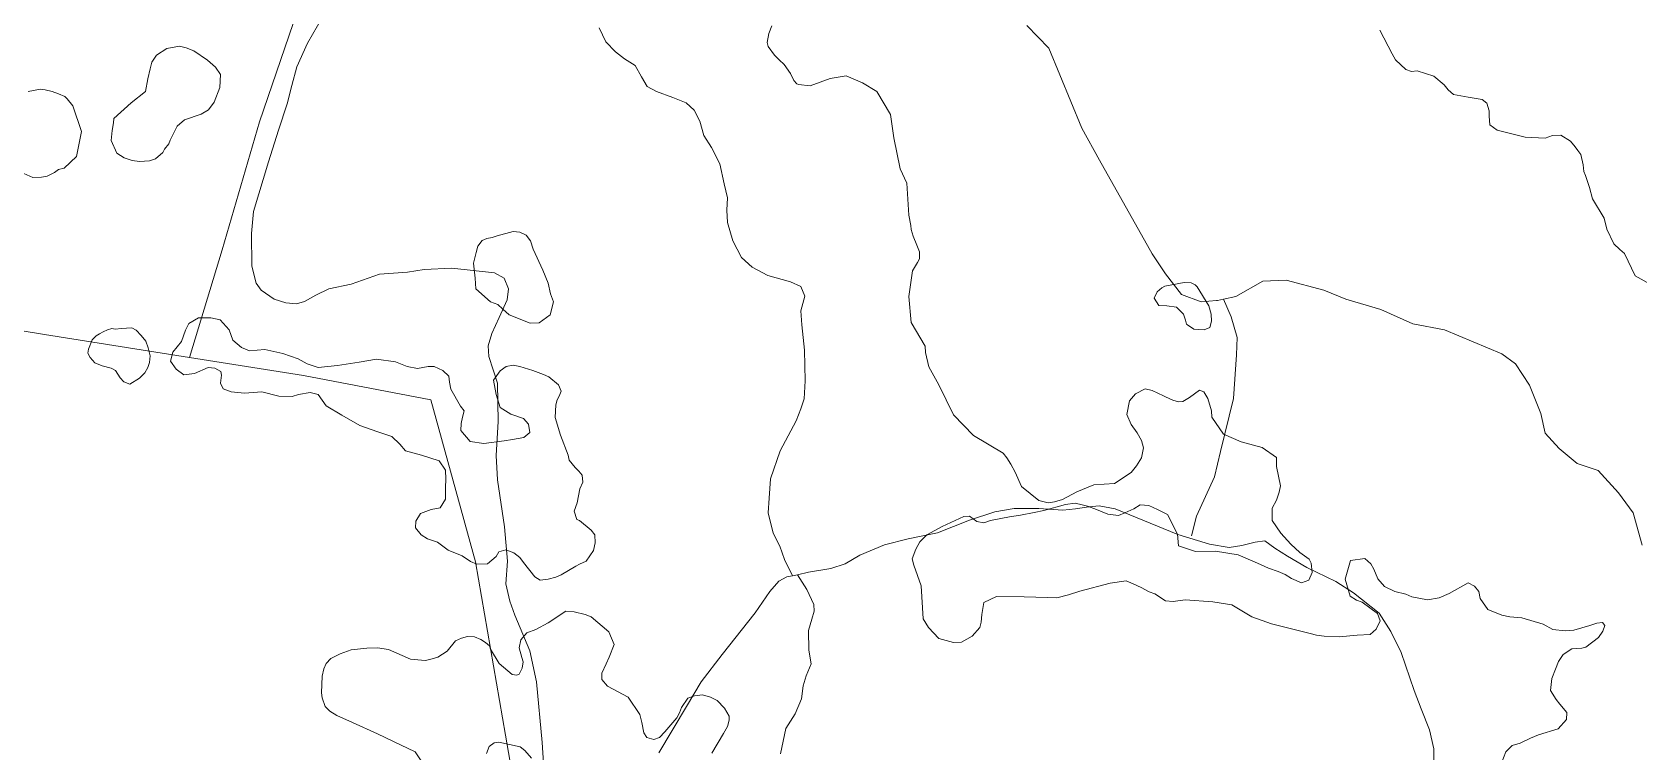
# Model space of a CAD drawing. Header units: metres. Extents: x 4652992 to 4879070, y 2074171 to 2309877.
# Drawn here: x 4653622.6 to 4653770.2, y 2307992.6 to 2308058.7 of the extents above; entities that cross this region are included whole.
import ezdxf

# ---------------------------------------------------------------- set-up
doc = ezdxf.new("R2010")
doc.units = ezdxf.units.M
doc.header["$MEASUREMENT"] = 0
doc.linetypes.add('DGN Style 3', pattern=[92.779933, 66.271381, -26.508552])
for name, color, linetype, lineweight in [('Level 1', 2, 'Continuous', 0), ('Level 20', 30, 'DGN Style 3', 0), ('Level 37', 3, 'Continuous', 0), ('Level 40', 1, 'Continuous', 0)]:
    doc.layers.add(name, color=color, linetype=linetype, lineweight=lineweight)

msp = doc.modelspace()

# ---------------------------------------------------------------- linework, layer by layer
at = {"layer": 'Level 1'}
for points in [[(4653770.513183, 2308011.593072, 1333.7875), (4653769.679744, 2308014.56964, 1333.0625), (4653768.330367, 2308016.395269, 1332.5625), (4653766.452883, 2308018.468081, 1331.8375), (4653764.520359, 2308019.094024, 1331.1625), (4653762.893168, 2308020.48309, 1330.7125), (4653761.583478, 2308021.872155, 1330.130407), (4653761.197512, 2308023.684695, 1329.8375), (4653760.157473, 2308026.286074, 1328.9625), (4653758.860476, 2308028.251284, 1328.1125), (4653757.618532, 2308029.163698, 1326.5625), (4653752.336272, 2308031.357486, 1323.4375), (4653749.444887, 2308031.908694, 1322.8625), (4653746.502198, 2308033.222803, 1322.3125), (4653743.287504, 2308034.175304, 1321.8125), (4653741.263437, 2308035.008744, 1321.308862), (4653737.810618, 2308035.921558, 1320.5125), (4653735.667489, 2308035.842183, 1319.7875), (4653733.189089, 2308034.430483, 1319.1375), (4653732.041008, 2308034.178833, 1318.850616), (4653731.488283, 2308034.05768, 1318.7125), (4653731.404014, 2308034.050023, 1318.688208), (4653730.013918, 2308033.923708, 1318.2875), (4653728.202883, 2308034.615908, 1317.9375), (4653726.716311, 2308036.507693, 1317.6625), (4653725.504885, 2308038.338076, 1317.4125), (4653720.653322, 2308046.93268, 1315.8125), (4653719.056521, 2308049.889284, 1314.5625), (4653716.003725, 2308057.216494, 1311.8125), (4653713.978701, 2308059.285891, 1310.8125)], [(4653729.124087, 2308012.456728, 1339), (4653729.580691, 2308014.262514, 1338), (4653731.229494, 2308017.864504, 1332), (4653731.765688, 2308020.209902, 1328), (4653732.964724, 2308025.047304, 1325), (4653733.260683, 2308029.070315, 1322), (4653733.31592, 2308030.65729, 1320), (4653732.75049, 2308032.573305, 1319), (4653732.041008, 2308034.178833, 1318.688119)]]:
    msp.add_polyline3d(points, dxfattribs=at)
at = {"layer": 'Level 20', "linetype": 'Continuous'}
for points in [[(4653669.736229, 2307989.680856, 1323.8567), (4653669.489573, 2307993.489683, 1323.1567), (4653668.954054, 2307999.070848, 1321.6867), (4653668.340547, 2308001.909081, 1321.1267), (4653666.952442, 2308005.190582, 1320.4967), (4653666.511759, 2308006.467198, 1320.0067), (4653666.141472, 2308008.047759, 1319.6567), (4653666.287984, 2308010.118394, 1319.5867), (4653666.020854, 2308013.269136, 1318.9567), (4653665.369165, 2308017.609268, 1317.6967), (4653665.259495, 2308019.844698, 1316.8567), (4653665.42587, 2308022.950392, 1316.7867), (4653665.367955, 2308026.471484, 1316.2267), (4653664.592317, 2308028.902391, 1315.4567), (4653664.505486, 2308029.900801, 1315.1767), (4653664.852043, 2308031.017034, 1314.9667), (4653665.513971, 2308032.491823, 1314.6867), (4653666.260816, 2308034.104242, 1314.3367), (4653666.382002, 2308035.12609, 1314.1267), (4653665.983021, 2308036.097342, 1313.9167), (4653665.089649, 2308036.594182, 1313.5667), (4653661.183189, 2308037.028098, 1312.3767), (4653658.654815, 2308036.887804, 1311.9567), (4653657.095128, 2308036.653648, 1311.6767), (4653654.525538, 2308036.4732, 1310.9067), (4653651.93053, 2308035.564911, 1310.4167), (4653649.876807, 2308035.118232, 1309.7867), (4653648.685679, 2308034.532294, 1309.5767), (4653647.650472, 2308033.959026, 1309.3667), (4653646.906904, 2308033.752048, 1309.0867), (4653645.929892, 2308033.85017, 1308.8767), (4653644.877862, 2308034.174788, 1308.5967), (4653643.668638, 2308035.020753, 1308.3167), (4653643.203169, 2308035.641794, 1308.3167), (4653642.806953, 2308037.203536, 1308.1067), (4653642.777023, 2308040.196743, 1307.6867), (4653642.975278, 2308042.226813, 1307.1967), (4653644.337369, 2308046.77668, 1306.2167), (4653645.275158, 2308049.681317, 1305.7967), (4653646.05992, 2308052.111341, 1305.3767), (4653646.482826, 2308053.781165, 1305.0267), (4653646.94803, 2308055.519118, 1304.6767), (4653647.924696, 2308057.66508, 1304.3967), (4653649.291607, 2308060.048337, 1303.9067)], [(4653692.453931, 2308008.792867, 1331.173437), (4653691.729482, 2308010.270027, 1331.136744), (4653691.316289, 2308011.518427, 1330.856744), (4653690.698631, 2308012.715668, 1330.436744), (4653690.223788, 2308014.570723, 1330.086744), (4653690.332127, 2308015.912016, 1329.876744), (4653690.456119, 2308017.685024, 1329.736744), (4653691.323355, 2308020.256476, 1329.246744), (4653692.804799, 2308023.018798, 1328.686744), (4653693.236413, 2308024.109447, 1328.406744), (4653693.546418, 2308025.030456, 1328.336744), (4653693.64414, 2308026.696927, 1327.846744), (4653693.560809, 2308029.486355, 1327.216744), (4653693.33849, 2308031.823909, 1326.726744), (4653693.242442, 2308033.122737, 1326.026744), (4653693.60199, 2308034.466317, 1325.676744), (4653693.246549, 2308035.333648, 1325.186744), (4653692.298578, 2308035.77254, 1324.906744), (4653690.206494, 2308036.342153, 1324.206744), (4653688.776453, 2308037.114847, 1323.576744), (4653687.796144, 2308038.008045, 1322.876744), (4653687.000943, 2308039.523885, 1322.176744), (4653686.495089, 2308041.224874, 1321.546744), (4653686.426765, 2308042.350277, 1321.196744), (4653686.487692, 2308043.489655, 1320.776744), (4653686.199273, 2308044.766151, 1320.216744), (4653685.781677, 2308046.595639, 1319.656744), (4653685.043634, 2308048.088893, 1319.166744), (4653684.311298, 2308049.203084, 1318.746744), (4653683.950474, 2308050.50436, 1318.186744), (4653683.441245, 2308051.522143, 1317.836744), (4653682.711635, 2308052.192012, 1317.416744), (4653681.488033, 2308052.683564, 1316.996744), (4653679.9795, 2308053.230274, 1316.366744), (4653679.124896, 2308053.693825, 1315.736744), (4653678.607519, 2308054.597492, 1315.456744), (4653678.023226, 2308055.624597, 1314.896744), (4653677.034384, 2308056.226857, 1314.336744), (4653676.218717, 2308056.884012, 1313.916744), (4653675.325322, 2308057.793391, 1313.426744), (4653674.69704, 2308059.081364, 1313.006744)], [(4653751.36624, 2307991.869706, 1346.7467), (4653751.374553, 2307992.903495, 1346.3967), (4653750.966627, 2307994.662946, 1346.2567), (4653750.21059, 2307996.570521, 1346.1167), (4653749.57872, 2307998.270863, 1345.7667), (4653748.375516, 2308001.748429, 1344.7167), (4653747.408103, 2308003.672315, 1344.2267), (4653746.335598, 2308005.363681, 1343.8067), (4653743.989311, 2308007.235973, 1343.3867), (4653742.38291, 2308008.255364, 1343.0367), (4653739.695381, 2308009.561645, 1342.3367), (4653737.930742, 2308010.582786, 1341.6367), (4653736.767623, 2308011.337723, 1341.2867), (4653735.839664, 2308012.004401, 1340.9367), (4653734.950508, 2308011.881715, 1340.7267), (4653733.733825, 2308011.564503, 1340.3067), (4653732.568324, 2308011.389585, 1339.9567), (4653730.754367, 2308011.707056, 1339.3967), (4653727.872732, 2308012.571036, 1338.8367), (4653722.107865, 2308014.922792, 1337.5767), (4653720.638766, 2308015.200961, 1337.2967), (4653719.672906, 2308015.121597, 1337.1567), (4653718.456939, 2308014.92416, 1336.8067), (4653717.292457, 2308014.81063, 1336.4567), (4653715.078223, 2308014.959659, 1335.9667), (4653712.824054, 2308014.955982, 1335.4767), (4653711.052686, 2308014.673299, 1334.9867), (4653708.738868, 2308013.904828, 1334.4967), (4653705.784915, 2308012.742033, 1333.9367), (4653703.077956, 2308012.169727, 1333.3067), (4653700.919136, 2308011.640474, 1332.9567), (4653698.658345, 2308010.692414, 1332.3967), (4653697.298549, 2308009.87853, 1331.9067), (4653695.987777, 2308009.458125, 1331.6967), (4653693.938085, 2308009.124802, 1331.2067), (4653692.919821, 2308008.884151, 1331.2067), (4653692.453931, 2308008.792867, 1331.1734), (4653691.940683, 2308008.692305, 1331.1367), (4653691.198033, 2308008.310272, 1331.1367), (4653690.380683, 2308007.353305, 1330.9267), (4653689.026879, 2308005.380842, 1330.2267), (4653686.018184, 2308001.565393, 1329.7367), (4653684.068479, 2307999.048879, 1329.1067), (4653682.722684, 2307996.796885, 1328.6167), (4653680.187516, 2307992.540945, 1327.6367)], [(4653691.368644, 2307992.436313, 1335.756744), (4653691.843762, 2307994.775449, 1335.476744), (4653692.716029, 2307996.131861, 1335.196744), (4653693.296215, 2307997.499324, 1334.566744), (4653693.439586, 2307998.703039, 1334.216744), (4653693.716, 2307999.619134, 1333.796744), (4653694.169339, 2308000.713615, 1333.446744), (4653693.965838, 2308001.949306, 1332.676744), (4653693.9303, 2308003.76978, 1332.116744), (4653694.233937, 2308004.796927, 1331.696744), (4653694.458693, 2308005.535533, 1331.486744), (4653694.417126, 2308006.141465, 1331.486744), (4653693.771653, 2308007.533389, 1331.346744), (4653692.919821, 2308008.884151, 1331.206744)]]:
    msp.add_polyline3d(points, dxfattribs=at)
at = {"layer": 'Level 37'}
for points in [[(4653637.094541, 2308028.825417, 1310.972263), (4653640.095268, 2308038.69402, 1309.877345), (4653643.525524, 2308050.463983, 1307.917345), (4653647.00896, 2308060.632138, 1306.867345)], [(4653611.289792, 2308032.99344, 1304.8373), (4653623.770315, 2308030.938088, 1307.2873), (4653637.094541, 2308028.825417, 1310.9723), (4653647.562815, 2308027.165581, 1313.8673), (4653659.25637, 2308024.932396, 1317.9273), (4653663.355229, 2308010.058092, 1321.7073), (4653667.224468, 2307987.794578, 1327.4473), (4653670.178628, 2307980.144459, 1329.2673), (4653669.202442, 2307974.797554, 1330.1773), (4653662.678064, 2307952.440926, 1332.9073), (4653658.784953, 2307941.615996, 1334.0273), (4653661.118002, 2307933.88766, 1335.3573)]]:
    msp.add_polyline3d(points, dxfattribs=at)
at = {"layer": 'Level 40', "color": 3, "elevation": 1313.642636, "flags": 128}
msp.add_lwpolyline([(4653627.805251, 2308029.59975), (4653628.160232, 2308030.450203), (4653628.500565, 2308030.805882), (4653628.827325, 2308030.998866), (4653629.154086, 2308031.19185), (4653629.559053, 2308031.364733), (4653629.950806, 2308031.485616), (4653630.270236, 2308031.431205), (4653630.837857, 2308031.479182), (4653631.294596, 2308031.527964), (4653631.796861, 2308031.537344), (4653632.187513, 2308031.326133), (4653632.649022, 2308030.847432), (4653633.071239, 2308030.323444), (4653633.304005, 2308029.709678), (4653633.477657, 2308028.972637), (4653633.410469, 2308028.380602), (4653633.265451, 2308027.919361), (4653632.996346, 2308027.406934), (4653632.486043, 2308026.928813), (4653631.597239, 2308026.381813), (4653631.069671, 2308026.600486), (4653630.718682, 2308026.967638), (4653630.303429, 2308027.628259), (4653629.886718, 2308027.846143), (4653629.052561, 2308028.060538), (4653628.401227, 2308028.338726), (4653627.965755, 2308028.810697), (4653627.738824, 2308029.229074), (4653627.805251, 2308029.59975)], dxfattribs=at)
at = {"layer": 'Level 40', "color": 3}
for points in [[(4653757.55154, 2307991.52302, 1353.0235), (4653757.986761, 2307992.6391, 1353.0235), (4653758.57196, 2307993.219642, 1353.0235), (4653759.292136, 2307993.434741, 1353.0235), (4653760.233281, 2307993.874086, 1353.0235), (4653760.97868, 2307994.194059, 1353.0235), (4653762.77841, 2307994.752837, 1352.2235), (4653763.557125, 2307995.584458, 1351.0235), (4653763.59821, 2307996.237224, 1350.2235), (4653762.944323, 2307997.007416, 1350.2235), (4653762.597219, 2307997.425268, 1350.2235), (4653762.074329, 2307998.275465, 1350.2235), (4653762.147972, 2307998.81479, 1350.2235), (4653762.221616, 2307999.354213, 1350.2235), (4653762.542356, 2308000.224035, 1350.2235), (4653762.825207, 2308000.935854, 1350.2235), (4653763.25405, 2308001.556796, 1350.2235), (4653764.05289, 2308002.088573, 1350.2235), (4653764.961967, 2308002.148053, 1350.2235), (4653765.317166, 2308002.229572, 1350.2235), (4653766.486683, 2308003.131227, 1349.4235), (4653766.903264, 2308003.700124, 1349.4235), (4653767.082781, 2308004.214579, 1349.4235), (4653766.86881, 2308004.489217, 1349.4235), (4653766.354558, 2308004.445845, 1349.4235), (4653765.683783, 2308004.2171, 1349.4235), (4653764.960025, 2308004.001136, 1349.4235), (4653764.236266, 2308003.785172, 1349.4235), (4653763.444627, 2308003.752773, 1349.4235), (4653762.295059, 2308003.862472, 1349.4235), (4653761.405453, 2308004.355796, 1349.4235), (4653759.463043, 2308004.939043, 1348.6235), (4653758.36487, 2308005.036169, 1348.6235), (4653757.610031, 2308005.162273, 1348.6235), (4653756.335483, 2308005.692735, 1348.6235), (4653755.624508, 2308006.701901, 1348.6235), (4653755.498887, 2308007.346563, 1348.6235), (4653755.110576, 2308007.831121, 1348.6235), (4653754.512359, 2308008.142892, 1348.6235), (4653752.780444, 2308007.159576, 1349.4235), (4653751.846581, 2308006.770828, 1349.4235), (4653750.791856, 2308006.578721, 1349.4235), (4653749.348915, 2308006.870578, 1349.4235), (4653748.791514, 2308007.116536, 1349.4235), (4653747.785012, 2308007.359077, 1349.4235), (4653746.829064, 2308007.812651, 1349.4235), (4653746.214016, 2308008.518819, 1349.4235), (4653745.86166, 2308009.385091, 1349.4235), (4653745.592177, 2308009.896424, 1349.4235), (4653745.032346, 2308010.366196, 1349.4235), (4653743.725173, 2308010.184308, 1348.6235), (4653743.211298, 2308008.476516, 1347.4235), (4653743.677977, 2308006.90889, 1347.4235), (4653744.264817, 2308006.543587, 1347.4235), (4653744.783583, 2308006.362639, 1347.4235), (4653746.204189, 2308005.320753, 1347.8235), (4653746.43617, 2308004.649638, 1347.8235), (4653746.086261, 2308003.894914, 1347.8235), (4653745.521691, 2308003.415624, 1347.8235), (4653744.336749, 2308003.341242, 1349.0235), (4653742.672277, 2308003.183677, 1349.0235), (4653741.28326, 2308003.239049, 1349.0235), (4653740.581105, 2308003.352177, 1349.0235), (4653739.997781, 2308003.492672, 1349.0235), (4653739.149238, 2308003.697074, 1349.0235), (4653736.459311, 2308004.370938, 1348.6235), (4653734.667996, 2308005.022512, 1347.8235), (4653732.814981, 2308006.13748, 1347.0235), (4653731.086521, 2308006.412228, 1346.6235), (4653728.544922, 2308006.572186, 1345.8235), (4653727.442616, 2308006.444752, 1345.8235), (4653726.724024, 2308006.505566, 1345.8235), (4653725.746844, 2308007.133814, 1345.8235), (4653725.226392, 2308007.315267, 1345.8235), (4653724.477527, 2308007.720118, 1345.8235), (4653723.769278, 2308008.059058, 1345.8235), (4653723.105296, 2308008.328015, 1345.0235), (4653721.64537, 2308008.11355, 1344.2235), (4653718.86629, 2308007.370275, 1343.4235), (4653717.82827, 2308007.056833, 1343.4235), (4653716.736671, 2308006.756274, 1343.4235), (4653715.895273, 2308006.789845, 1343.4235), (4653713.752798, 2308006.846926, 1342.6235), (4653711.212161, 2308006.894338, 1342.6235), (4653710.054839, 2308006.326771, 1342.6235), (4653709.851995, 2308005.247296, 1342.6235), (4653709.792493, 2308004.52821, 1342.6235), (4653709.677098, 2308004.048289, 1342.6235), (4653708.976558, 2308003.257823, 1342.6235), (4653707.99274, 2308002.704635, 1342.6235), (4653707.244343, 2308002.659024, 1342.6235), (4653705.916524, 2308003.034841, 1342.6235), (4653704.969785, 2308004.052441, 1342.6235), (4653704.480127, 2308004.847339, 1342.6235), (4653704.270489, 2308007.869028, 1341.0235), (4653703.601878, 2308009.759491, 1338.6235), (4653703.461171, 2308010.360814, 1338.6235), (4653703.788376, 2308011.246784, 1338.6235), (4653704.171864, 2308011.892205, 1338.6235), (4653704.811271, 2308012.5416, 1340.2235), (4653706.21169, 2308013.312736, 1341.4235), (4653708.197218, 2308014.219681, 1341.8235), (4653708.718827, 2308014.263499, 1341.8235), (4653709.393331, 2308013.762086, 1341.8235), (4653710.050344, 2308013.660405, 1341.8235), (4653710.664132, 2308013.851411, 1341.8235), (4653712.397191, 2308014.196297, 1342.2235), (4653713.3989, 2308014.350048, 1342.2235), (4653714.653526, 2308014.612237, 1342.2235), (4653715.547777, 2308014.791856, 1342.2235), (4653717.548384, 2308015.325642, 1342.2235), (4653718.42967, 2308015.451838, 1342.2235), (4653719.073122, 2308015.296837, 1342.2235), (4653719.555735, 2308015.180487, 1342.2235), (4653720.387971, 2308014.867104, 1342.2235), (4653721.421759, 2308014.448665, 1342.2235), (4653722.412419, 2308014.322814, 1342.2235), (4653722.984597, 2308014.579837, 1342.2235), (4653723.809791, 2308014.945297, 1342.2235), (4653724.407601, 2308015.309068, 1342.2235), (4653725.183645, 2308015.234852, 1342.2235), (4653726.002817, 2308014.868146, 1342.2235), (4653726.897074, 2308014.417833, 1343.8235), (4653727.832704, 2308012.619036, 1343.0235), (4653727.910632, 2308011.529554, 1343.0235), (4653729.466198, 2308011.011788, 1344.2235), (4653731.317559, 2308011.040599, 1345.4235), (4653733.389815, 2308010.728386, 1348.2235), (4653735.172547, 2308009.963341, 1348.2235), (4653736.183857, 2308009.495983, 1348.2235), (4653737.061246, 2308009.172733, 1348.2235), (4653737.726202, 2308008.900709, 1348.2235), (4653738.312547, 2308008.535706, 1348.2235), (4653739.230256, 2308008.146843, 1348.2235), (4653739.90322, 2308008.376066, 1348.2235), (4653740.187181, 2308009.090445, 1348.2235), (4653740.11222, 2308009.947126, 1348.2235), (4653739.922986, 2308010.328223, 1348.2235), (4653739.056132, 2308010.928511, 1348.2235), (4653738.22737, 2308011.687394, 1348.2235), (4653737.309006, 2308012.6979, 1347.4235), (4653736.530607, 2308013.86881, 1347.0235), (4653736.51908, 2308014.991922, 1347.0235), (4653736.922774, 2308015.734846, 1347.0235), (4653737.154057, 2308016.463188, 1347.0235), (4653737.294064, 2308017.045619, 1347.0235), (4653737.11255, 2308017.929644, 1347.0235), (4653736.931037, 2308018.813668, 1347.0235), (4653736.909171, 2308019.659147, 1347.0235), (4653735.603904, 2308020.556848, 1344.2235), (4653733.676841, 2308021.085207, 1342.2235), (4653732.040845, 2308021.797378, 1341.8235), (4653730.99549, 2308023.347913, 1341.8235), (4653730.962915, 2308023.920205, 1341.8235), (4653730.616804, 2308025.076278, 1341.8235), (4653730.249688, 2308025.672944, 1341.8235), (4653729.833522, 2308025.829833, 1341.8235), (4653728.91924, 2308025.149439, 1343.0235), (4653728.322229, 2308024.786354, 1343.0235), (4653727.921938, 2308024.770184, 1343.0235), (4653727.386541, 2308024.899412, 1343.0235), (4653726.729001, 2308025.227164, 1343.0235), (4653726.549083, 2308025.31214, 1342.9675), (4653725.508115, 2308025.80358, 1343.0235), (4653724.865658, 2308025.958673, 1343.0235), (4653723.962351, 2308025.500328, 1343.0235), (4653723.40827, 2308024.844953, 1343.0235), (4653723.167234, 2308023.606687, 1343.0235), (4653723.564123, 2308022.665495, 1343.0235), (4653724.119335, 2308021.911637, 1343.0235), (4653724.513908, 2308021.196429, 1343.0235), (4653724.694262, 2308020.532952, 1343.0235), (4653724.530121, 2308019.614437, 1343.0235), (4653724.070235, 2308018.879971, 1343.0235), (4653723.582499, 2308018.264839, 1343.0235), (4653722.039153, 2308017.25918, 1342.6235), (4653720.137445, 2308017.128322, 1342.2235), (4653718.566794, 2308016.495408, 1341.4235), (4653717.26202, 2308015.792857, 1341.4235), (4653716.52781, 2308015.574296, 1341.4235), (4653715.939556, 2308015.490039, 1341.4235), (4653715.080497, 2308015.697076, 1341.4235), (4653713.509325, 2308016.983181, 1340.6235), (4653712.919179, 2308018.313394, 1340.6235), (4653712.523033, 2308019.031179, 1340.6235), (4653712.154833, 2308019.629135, 1340.6235), (4653711.801909, 2308020.05364, 1340.6235), (4653709.106582, 2308021.675844, 1339.0235), (4653707.252661, 2308023.55807, 1337.4235), (4653705.917233, 2308026.324437, 1337.4235), (4653704.99759, 2308027.967451, 1337.4235), (4653704.687456, 2308029.292991, 1337.4235), (4653704.654609, 2308029.869333, 1337.4235), (4653703.378902, 2308032.050498, 1336.2235), (4653703.138647, 2308034.424782, 1335.8235), (4653703.479006, 2308036.792847, 1335.8235), (4653703.944112, 2308037.535275, 1335.8235), (4653704.143044, 2308037.886124, 1335.8235), (4653704.123076, 2308038.517763, 1335.8235), (4653703.87344, 2308039.147827, 1335.8235), (4653703.554361, 2308039.965709, 1335.8235), (4653703.359, 2308040.582786, 1335.8235), (4653703.328363, 2308040.932057, 1335.8235), (4653703.156441, 2308041.885321, 1335.8235), (4653702.963781, 2308044.827627, 1334.2235), (4653702.358516, 2308046.155568, 1331.8235), (4653701.777497, 2308048.990508, 1329.8235), (4653701.45852, 2308051.116132, 1329.0235), (4653700.205209, 2308053.241375, 1325.8235), (4653698.912555, 2308054.04531, 1324.6235), (4653697.411102, 2308054.678624, 1323.8235), (4653695.929536, 2308054.437054, 1323.0235), (4653694.105251, 2308053.753755, 1322.2235), (4653693.029245, 2308053.897731, 1322.2235), (4653692.863546, 2308053.937796, 1322.2235), (4653692.584846, 2308054.237631, 1322.2235), (4653692.275057, 2308054.893652, 1322.2235), (4653691.715386, 2308055.726416, 1322.2235), (4653691.228995, 2308056.134606, 1322.2235), (4653690.811044, 2308056.584409, 1322.2235), (4653690.2381, 2308057.362173, 1322.2235), (4653690.151646, 2308057.731845, 1322.2235), (4653690.294591, 2308058.568954, 1322.2235), (4653690.576788, 2308059.256195, 1322.2235)], [(4653746.39986, 2308058.883779, 1341.0235), (4653747.547519, 2308056.70986, 1340.6235), (4653747.851948, 2308056.131666, 1340.6235), (4653748.786011, 2308055.274865, 1340.6235), (4653749.310283, 2308055.084799, 1340.6235), (4653749.832013, 2308055.147472, 1340.6235), (4653751.359196, 2308054.651312, 1340.6235), (4653752.307457, 2308053.854145, 1340.6235), (4653752.700213, 2308053.380813, 1340.6235), (4653753.167196, 2308052.952511, 1340.6235), (4653754.522442, 2308052.715318, 1338.6235), (4653755.805293, 2308052.516699, 1337.8235), (4653756.228324, 2308052.161043, 1337.8235), (4653756.445008, 2308051.475713, 1337.8235), (4653756.450176, 2308050.968161, 1337.8235), (4653756.518007, 2308050.192279, 1337.8235), (4653757.193508, 2308049.691453, 1339.8235), (4653759.761442, 2308049.055003, 1342.2235), (4653761.580198, 2308048.944139, 1343.0235), (4653762.27599, 2308049.215171, 1343.0235), (4653763.033861, 2308049.21995, 1343.0235), (4653763.91599, 2308048.69232, 1343.0235), (4653764.352503, 2308048.146936, 1343.0235), (4653764.593378, 2308047.837374, 1343.0235), (4653764.879589, 2308047.454072, 1343.0235), (4653765.097165, 2308046.522232, 1343.0235), (4653765.133299, 2308045.885553, 1343.0235), (4653765.300345, 2308045.531057, 1343.0235), (4653765.671771, 2308044.417073, 1342.2235), (4653765.939205, 2308043.388561, 1341.4235), (4653767.002561, 2308041.609276, 1341.0235), (4653767.26615, 2308040.600928, 1341.0235), (4653767.890767, 2308039.253218, 1341.0235), (4653768.462123, 2308038.737171, 1341.0235), (4653768.882881, 2308038.383406, 1341.0235), (4653769.87011, 2308036.311119, 1342.6235), (4653771.77896, 2308035.255617, 1341.8235)], [(4653633.400364, 2308046.870035, 1305.543533), (4653632.481743, 2308046.811059, 1305.543533), (4653631.827868, 2308046.912663, 1305.543533), (4653631.092657, 2308047.146109, 1305.543533), (4653630.408504, 2308047.591698, 1305.543533), (4653629.887269, 2308048.748735, 1305.943533), (4653629.997471, 2308049.675584, 1305.943533), (4653630.110015, 2308050.377528, 1305.943533), (4653630.145969, 2308050.761444, 1305.943533), (4653631.725307, 2308052.19405, 1306.343533), (4653633.045144, 2308053.235573, 1309.143533), (4653633.271554, 2308054.409291, 1309.143533), (4653633.487585, 2308055.30633, 1309.143533), (4653633.640076, 2308055.939529, 1309.143533), (4653634.071074, 2308056.561304, 1309.143533), (4653635.005898, 2308057.173055, 1309.143533), (4653636.183363, 2308057.391172, 1309.143533), (4653636.768045, 2308057.24996, 1309.143533), (4653637.486748, 2308056.96472, 1309.143533), (4653638.74155, 2308056.103389, 1309.143533), (4653639.490238, 2308055.475969, 1309.143533), (4653639.947776, 2308054.807224, 1309.143533), (4653639.880862, 2308053.595222, 1309.143533), (4653639.337984, 2308052.27482, 1309.143533), (4653638.82855, 2308051.5604, 1309.143533), (4653638.170038, 2308051.161078, 1309.143533), (4653636.614477, 2308050.642303, 1307.943533), (4653635.952669, 2308050.0529, 1306.343533), (4653635.319535, 2308048.7841, 1305.943533), (4653635.176813, 2308048.425999, 1305.943533), (4653634.782249, 2308047.960421, 1305.943533), (4653634.652285, 2308047.65531, 1305.943533), (4653633.957772, 2308047.072235, 1305.543533), (4653633.400364, 2308046.870035, 1305.543533)], [(4653622.256604, 2308053.230514, 1301.543533), (4653623.394668, 2308053.443707, 1301.143533), (4653623.837675, 2308053.393267, 1301.143533), (4653624.482888, 2308053.23757, 1301.143533), (4653625.061463, 2308053.041493, 1301.143533), (4653625.627168, 2308052.792063, 1301.143533), (4653625.85743, 2308052.567121, 1301.143533), (4653626.386918, 2308051.93123, 1301.143533), (4653627.172611, 2308049.561536, 1301.543533), (4653626.704044, 2308047.283409, 1303.143533), (4653625.576121, 2308046.194774, 1303.943533)], [(4653625.576121, 2308046.194774, 1303.943533), (4653625.067299, 2308046.073949, 1305.543533), (4653624.697732, 2308045.808034, 1307.143533), (4653624.029487, 2308045.470909, 1309.143533), (4653623.499942, 2308045.375201, 1309.143533), (4653622.704428, 2308045.343614, 1309.143533), (4653621.585045, 2308045.836907, 1309.143533)], [(4653663.375965, 2308035.141965, 1319.143533), (4653663.321493, 2308036.094997, 1319.143533), (4653663.18438, 2308037.490923, 1319.143533), (4653663.301975, 2308037.979509, 1319.143533), (4653663.419569, 2308038.468092, 1319.143533), (4653663.558543, 2308039.045507, 1319.143533), (4653663.965789, 2308039.558199, 1319.143533), (4653664.38762, 2308039.7384, 1319.143533), (4653664.888171, 2308039.85261, 1319.143533), (4653665.344, 2308039.977603, 1319.143533), (4653666.811521, 2308040.375404, 1319.143533), (4653667.414053, 2308040.324004, 1319.143533), (4653668.007828, 2308040.039765, 1319.143533), (4653668.403353, 2308039.521428, 1319.143533), (4653668.645343, 2308038.758211, 1319.143533), (4653669.54934, 2308036.827075, 1319.943533), (4653670.021364, 2308035.660218, 1320.743533), (4653670.254074, 2308034.666466, 1320.743533), (4653670.506162, 2308033.949342, 1320.743533), (4653670.218261, 2308032.752976, 1320.743533), (4653669.191562, 2308032.015987, 1320.743533), (4653668.380036, 2308031.977209, 1320.743533), (4653666.440355, 2308032.742317, 1319.943533), (4653665.855924, 2308033.25872, 1319.943533), (4653665.394771, 2308033.698473, 1319.943533), (4653664.746239, 2308033.948711, 1319.943533), (4653663.375965, 2308035.141965, 1319.143533)], [(4653729.777719, 2308031.405396, 1340.4212), (4653730.285689, 2308031.368451, 1340.4212), (4653730.811291, 2308031.584312, 1340.4212), (4653730.947621, 2308032.151367, 1340.4212), (4653730.930833, 2308032.798288, 1340.4212), (4653730.708409, 2308033.579611, 1340.0212), (4653729.626868, 2308035.297314, 1338.0212), (4653729.461683, 2308035.509247, 1338.0212), (4653729.072796, 2308035.689258, 1338.0212), (4653728.430699, 2308035.715421, 1338.0212), (4653726.679112, 2308035.363547, 1337.6212), (4653726.384922, 2308035.219441, 1337.6212), (4653725.950357, 2308034.851062, 1337.6212), (4653725.680974, 2308034.270552, 1337.6212), (4653726.10899, 2308033.609622, 1338.0212), (4653726.838723, 2308033.566012, 1338.8212), (4653727.726354, 2308033.443788, 1340.4212), (4653728.392757, 2308032.811328, 1340.4212), (4653728.560894, 2308032.256424, 1340.4212), (4653728.645798, 2308031.89308, 1340.4212), (4653728.758237, 2308031.823052, 1340.4212), (4653729.322697, 2308031.423835, 1340.4212), (4653729.777719, 2308031.405396, 1340.4212)], [(4653665.248045, 2308010.549234, 1322.343533), (4653664.467718, 2308009.896511, 1322.343533), (4653663.481482, 2308009.868254, 1322.343533), (4653662.886465, 2308010.106987, 1323.143533), (4653662.129734, 2308010.623684, 1323.543533), (4653660.835315, 2308011.155715, 1323.543533), (4653659.853233, 2308011.877625, 1323.543533), (4653658.948773, 2308012.183437, 1323.543533), (4653658.368608, 2308012.54376, 1323.543533), (4653657.858759, 2308013.196325, 1323.543533), (4653657.873345, 2308013.811105, 1323.543533), (4653658.306378, 2308014.501895, 1323.543533), (4653659.28758, 2308014.884159, 1323.543533), (4653660.124402, 2308015.036157, 1323.543533), (4653660.596287, 2308015.825848, 1322.343533), (4653660.585256, 2308016.890142, 1322.343533), (4653660.640122, 2308017.673173, 1322.343533), (4653660.592673, 2308018.482283, 1321.543533), (4653660.019279, 2308019.330989, 1320.743533), (4653658.404124, 2308019.852711, 1320.743533), (4653656.937431, 2308020.250036, 1320.743533), (4653656.415459, 2308020.863395, 1320.743533), (4653655.6701, 2308021.578262, 1319.943533), (4653654.393197, 2308022.001661, 1318.743533), (4653652.716531, 2308022.586558, 1317.943533), (4653651.075304, 2308023.519788, 1317.143533), (4653649.64325, 2308024.403801, 1316.343533), (4653648.901799, 2308025.430102, 1316.343533), (4653648.179762, 2308025.603933, 1316.343533), (4653647.101299, 2308025.417334, 1316.343533), (4653646.520496, 2308025.244784, 1316.343533), (4653645.281825, 2308025.279352, 1315.543533), (4653643.718826, 2308025.659638, 1314.743533), (4653642.126026, 2308025.554431, 1313.943533), (4653640.922347, 2308025.689005, 1313.543533), (4653640.183203, 2308025.959696, 1312.743533), (4653639.943659, 2308026.46591, 1312.743533), (4653640.031792, 2308027.207238, 1312.743533), (4653639.975139, 2308027.534866, 1312.743533), (4653639.418115, 2308027.848391, 1312.743533), (4653638.79982, 2308027.907531, 1312.743533), (4653637.54415, 2308027.361422, 1311.943533), (4653636.564485, 2308027.237975, 1311.943533), (4653635.852411, 2308027.748108, 1311.543533), (4653635.353833, 2308028.497224, 1311.543533), (4653635.548151, 2308029.304217, 1311.543533), (4653636.351373, 2308030.298222, 1311.943533), (4653636.735177, 2308031.328543, 1311.943533), (4653637.016766, 2308031.934369, 1311.943533), (4653637.917378, 2308032.480905, 1311.943533), (4653639.047553, 2308032.47813, 1311.943533), (4653639.90259, 2308032.272177, 1311.943533), (4653640.722327, 2308031.356247, 1311.943533), (4653641.074021, 2308030.410136, 1312.743533), (4653641.869948, 2308029.735749, 1313.943533), (4653642.585405, 2308029.447607, 1314.343533), (4653643.996714, 2308029.546888, 1315.143533), (4653645.654006, 2308029.18394, 1315.943533), (4653647.068576, 2308028.709319, 1315.943533), (4653647.900093, 2308028.241178, 1315.943533), (4653648.899696, 2308027.911159, 1315.943533), (4653650.665153, 2308028.093377, 1317.543533), (4653652.677506, 2308028.383326, 1317.943533), (4653654.250228, 2308028.661633, 1318.743533), (4653655.99901, 2308028.435011, 1319.143533), (4653657.078481, 2308027.986408, 1319.943533), (4653658.017891, 2308027.80451, 1319.943533), (4653659.005899, 2308028.010389, 1319.943533), (4653659.543043, 2308028.014154, 1319.943533), (4653660.34737, 2308027.64285, 1319.943533), (4653660.890007, 2308027.112667, 1319.943533), (4653660.980008, 2308026.55837, 1319.943533), (4653661.092046, 2308025.91, 1319.943533), (4653661.971634, 2308024.36665, 1319.943533), (4653662.313166, 2308023.929342, 1319.943533), (4653662.171813, 2308023.34202, 1319.943533), (4653662.03046, 2308022.754694, 1319.943533), (4653662.015798, 2308022.136864, 1319.943533), (4653662.864486, 2308021.104232, 1321.143533), (4653664.116096, 2308020.944992, 1323.143533), (4653665.973448, 2308021.173384, 1324.343533), (4653666.757048, 2308021.293455, 1324.343533), (4653667.780513, 2308021.48807, 1324.343533), (4653668.330522, 2308021.928975, 1324.343533), (4653668.207356, 2308022.708385, 1324.343533), (4653667.752173, 2308023.214934, 1324.343533), (4653666.607356, 2308023.622955, 1324.343533), (4653665.624606, 2308024.221999, 1323.543533), (4653665.245539, 2308025.417206, 1323.543533), (4653665.020571, 2308026.735913, 1323.143533), (4653665.630053, 2308027.605251, 1323.143533), (4653666.171002, 2308028.005086, 1323.143533), (4653666.819769, 2308028.113846, 1323.143533), (4653667.418267, 2308028.013813, 1323.143533), (4653668.617036, 2308027.636606, 1323.143533), (4653669.595548, 2308027.2683, 1323.143533), (4653670.07976, 2308027.063277, 1323.143533), (4653670.967763, 2308026.319217, 1323.143533), (4653671.225396, 2308025.727052, 1323.143533), (4653671.030828, 2308025.288007, 1323.143533), (4653670.856353, 2308024.932467, 1323.143533), (4653670.745828, 2308024.47317, 1323.143533), (4653670.65992, 2308023.308469, 1324.343533), (4653671.152637, 2308021.709215, 1326.743533), (4653671.859833, 2308019.868818, 1326.743533), (4653671.968915, 2308019.403059, 1326.743533), (4653672.517897, 2308018.743503, 1326.743533), (4653672.834189, 2308018.403668, 1326.743533), (4653673.14048, 2308018.022298, 1326.743533), (4653673.209569, 2308017.390398, 1326.743533), (4653672.924212, 2308016.755917, 1326.743533), (4653672.683219, 2308015.491293, 1328.343533), (4653672.410289, 2308014.723839, 1328.343533), (4653672.667849, 2308013.960281, 1328.343533), (4653672.908156, 2308013.858612, 1328.343533), (4653673.978174, 2308012.987294, 1328.343533), (4653674.315492, 2308012.555364, 1328.343533), (4653674.354502, 2308011.800589, 1328.343533), (4653674.184962, 2308011.095982, 1328.343533), (4653673.508555, 2308010.118657, 1328.343533), (4653672.918249, 2308009.866002, 1328.343533), (4653672.566415, 2308009.687528, 1328.343533), (4653671.222191, 2308008.88979, 1327.943533), (4653670.724944, 2308008.658358, 1327.943533), (4653670.018972, 2308008.477103, 1327.943533), (4653669.29119, 2308008.388832, 1327.943533), (4653668.788427, 2308008.685223, 1327.943533), (4653667.771515, 2308010.021273, 1327.143533), (4653667.417901, 2308010.472014, 1325.943533), (4653666.875117, 2308010.900665, 1324.343533), (4653666.126501, 2308011.1639, 1323.543533), (4653665.484964, 2308010.978777, 1322.343533), (4653665.248045, 2308010.549234, 1322.343533)], [(4653658.359696, 2307991.817388, 1327.143533), (4653657.819098, 2307992.633434, 1327.143533), (4653655.818507, 2307993.574978, 1329.143533), (4653654.352382, 2307994.280336, 1327.543533), (4653652.050422, 2307995.323267, 1323.943533), (4653650.61073, 2307995.971343, 1322.743533), (4653649.961764, 2307996.357326, 1322.743533), (4653649.55292, 2307996.777798, 1322.743533), (4653649.282223, 2307997.579593, 1322.743533), (4653649.21167, 2307998.057049, 1322.743533), (4653649.265392, 2307999.58947, 1322.743533), (4653649.42259, 2308000.24252, 1322.743533), (4653649.636021, 2308000.743908, 1322.743533), (4653650.068633, 2308001.192665, 1322.743533), (4653650.916704, 2308001.633752, 1322.743533), (4653651.929586, 2308001.989184, 1322.743533), (4653653.362945, 2308002.13875, 1323.143533), (4653654.345632, 2308002.178883, 1323.143533), (4653655.37398, 2308002.023956, 1323.143533), (4653657.3962, 2308001.131885, 1324.343533), (4653658.718085, 2308001.018347, 1325.143533), (4653659.152861, 2308001.097476, 1325.143533), (4653659.901824, 2308001.330568, 1325.143533), (4653660.767496, 2308001.856799, 1325.143533), (4653661.508766, 2308002.825829, 1325.143533), (4653662.072554, 2308003.057453, 1325.143533), (4653662.615449, 2308003.202321, 1325.143533), (4653663.25799, 2308003.185599, 1325.143533), (4653663.848319, 2308002.952014, 1325.143533), (4653664.286788, 2308002.663155, 1325.143533), (4653664.627498, 2308002.351907, 1325.143533), (4653664.739494, 2308002.049727, 1325.143533), (4653665.535036, 2308000.734983, 1327.143533), (4653666.720836, 2307999.724046, 1328.343533), (4653667.165765, 2307999.662853, 1328.343533), (4653667.370745, 2307999.750629, 1328.343533), (4653667.64655, 2308000.323748, 1328.343533), (4653667.738155, 2308000.895439, 1328.343533), (4653667.604005, 2308001.293016, 1328.343533), (4653667.356481, 2308002.174527, 1328.343533), (4653667.533096, 2308002.908474, 1328.343533), (4653668.057327, 2308003.558886, 1328.343533), (4653668.910262, 2308003.856278, 1328.343533), (4653670.02005, 2308004.457253, 1328.343533), (4653671.656375, 2308005.536377, 1329.143533), (4653672.425188, 2308005.488412, 1329.143533), (4653673.423187, 2308005.248517, 1329.143533), (4653673.966501, 2308005.026697, 1329.143533), (4653675.600606, 2308003.642615, 1329.943533), (4653676.089087, 2308002.474413, 1331.143533), (4653675.626404, 2308001.312201, 1331.143533), (4653675.341452, 2308000.698487, 1331.143533), (4653674.955686, 2307999.867023, 1331.543533), (4653674.951002, 2307999.277255, 1331.543533), (4653675.485863, 2307998.648791, 1331.543533), (4653677.37689, 2307997.63995, 1333.143533), (4653678.451023, 2307996.05402, 1333.543533), (4653678.641279, 2307995.328541, 1333.543533), (4653678.823103, 2307994.378502, 1333.543533), (4653679.085505, 2307993.952948, 1333.543533), (4653679.721796, 2307993.754855, 1333.543533), (4653680.2681, 2307993.940905, 1333.543533), (4653680.757223, 2307994.457889, 1333.543533), (4653681.833115, 2307995.759119, 1334.343533), (4653682.075506, 2307996.1988, 1334.343533), (4653682.285138, 2307996.691608, 1334.343533), (4653682.856008, 2307997.550261, 1334.343533), (4653683.454946, 2307997.768473, 1334.343533), (4653684.205465, 2307997.859735, 1334.343533), (4653684.926948, 2307997.64114, 1334.343533), (4653685.541731, 2307997.357662, 1334.343533), (4653686.23603, 2307996.647761, 1334.343533), (4653686.651476, 2307995.91435, 1334.343533), (4653686.655221, 2307995.551389, 1334.343533), (4653686.511134, 2307994.952389, 1334.343533), (4653686.131256, 2307994.319498, 1334.343533), (4653685.044866, 2307992.520076, 1335.143533)], [(4653668.493312, 2307992.057059, 1330.343533), (4653667.881041, 2307992.75045, 1330.343533), (4653667.456212, 2307993.0801, 1330.343533), (4653665.499111, 2307993.533206, 1329.143533), (4653665.06692, 2307993.454453, 1329.143533), (4653664.615856, 2307993.106506, 1329.143533), (4653664.373354, 2307992.480401, 1329.143533)]]:
    msp.add_polyline3d(points, dxfattribs=at)

doc.saveas('drawing.dxf')
